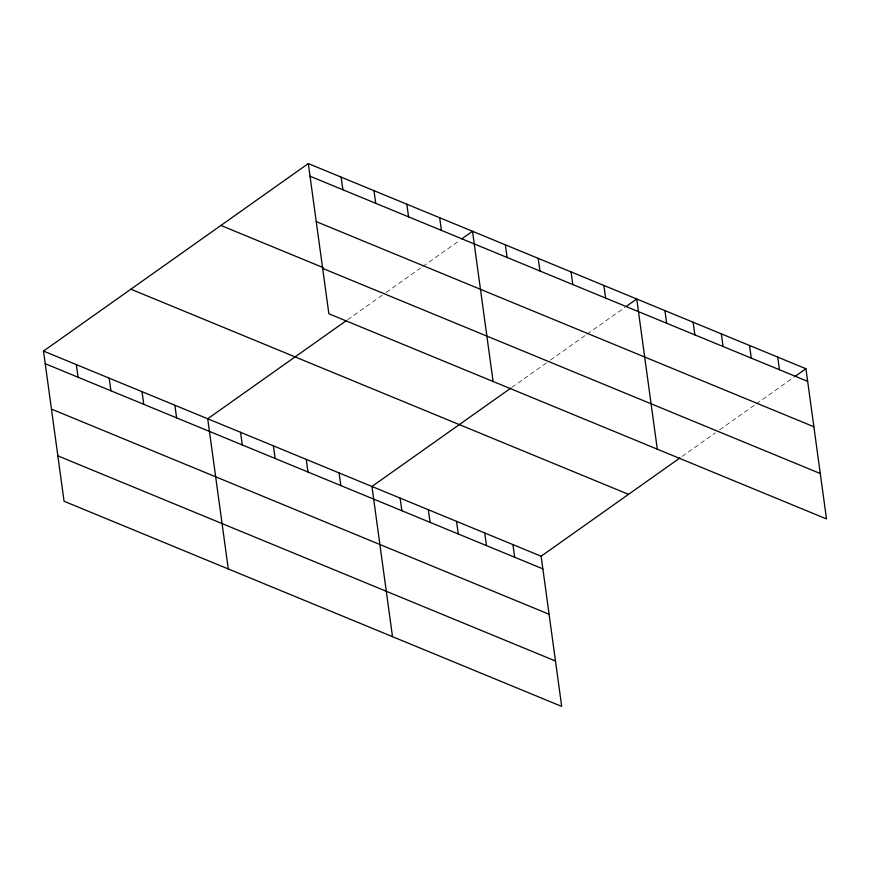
<?xml version="1.0" encoding="UTF-8"?>
<svg xmlns="http://www.w3.org/2000/svg" width="870" height="870" viewBox="0 0 870 870"><rect width="100%" height="100%" fill="white"/><g stroke="black" fill="none" stroke-linecap="round" stroke-linejoin="round"><path stroke-width="0.65" stroke-dasharray="4.35 3.26" d="M347.619 319.714L382.985 294.669M386.215 292.385L421.809 267.177M422.885 266.416L459.567 240.446M511.832 387.411L547.208 362.366M550.427 360.093L586.032 334.885M587.109 334.123L624.867 307.382M682.102 456.402L715.325 432.879M719.62 429.845L755.225 404.637M756.302 403.865L794.06 377.134"/><path stroke-width="1.3" d="M43.5 351.067L541.129 556.224L561.705 706.418L64.075 501.261L43.5 351.067L308.295 163.582L805.924 368.739L826.5 518.933L328.871 313.776L308.295 163.582M346.543 320.475L207.712 418.764L228.288 568.969M461.731 238.924L472.519 231.279L493.094 381.484M510.766 388.172L371.936 486.471L392.511 636.666M625.943 306.621L636.731 298.986L657.307 449.181M541.129 556.224L679.959 457.924M795.136 376.373L805.924 368.739M310.024 176.218L807.654 381.375M316.245 221.611L813.874 426.768M220.915 225.45L323.096 267.579M322.65 268.384L820.279 473.541M130.881 289.199L628.51 494.345M45.229 363.703L542.858 568.86M51.45 409.096L549.079 614.253M57.855 455.869L555.484 661.026M777.726 357.113L779.455 369.75M749.527 345.488L751.256 358.125M721.328 333.862L723.057 346.499M693.129 322.237L694.858 334.874M664.93 310.612L666.659 323.248M603.889 285.447L605.618 298.084M571.046 271.897L572.775 284.544M538.204 258.357L539.933 271.005M505.361 244.818L507.09 257.455M512.93 544.598L514.659 557.235M484.731 532.973L486.46 545.61M439.676 217.739L441.405 230.376M456.532 521.347L458.262 533.984M406.834 204.2L408.563 216.837M428.334 509.722L430.063 522.359M373.98 190.66L375.72 203.297M400.135 498.097L401.864 510.733M341.138 177.121L342.878 189.758M339.093 472.932L340.822 485.569M306.251 459.393L307.98 472.029M273.408 445.853L275.137 458.49M240.555 432.314L242.295 444.951M174.87 405.224L176.61 417.861M142.027 391.685L143.757 404.322M109.185 378.146L110.914 390.782M76.343 364.606L78.072 377.243"/></g></svg>
